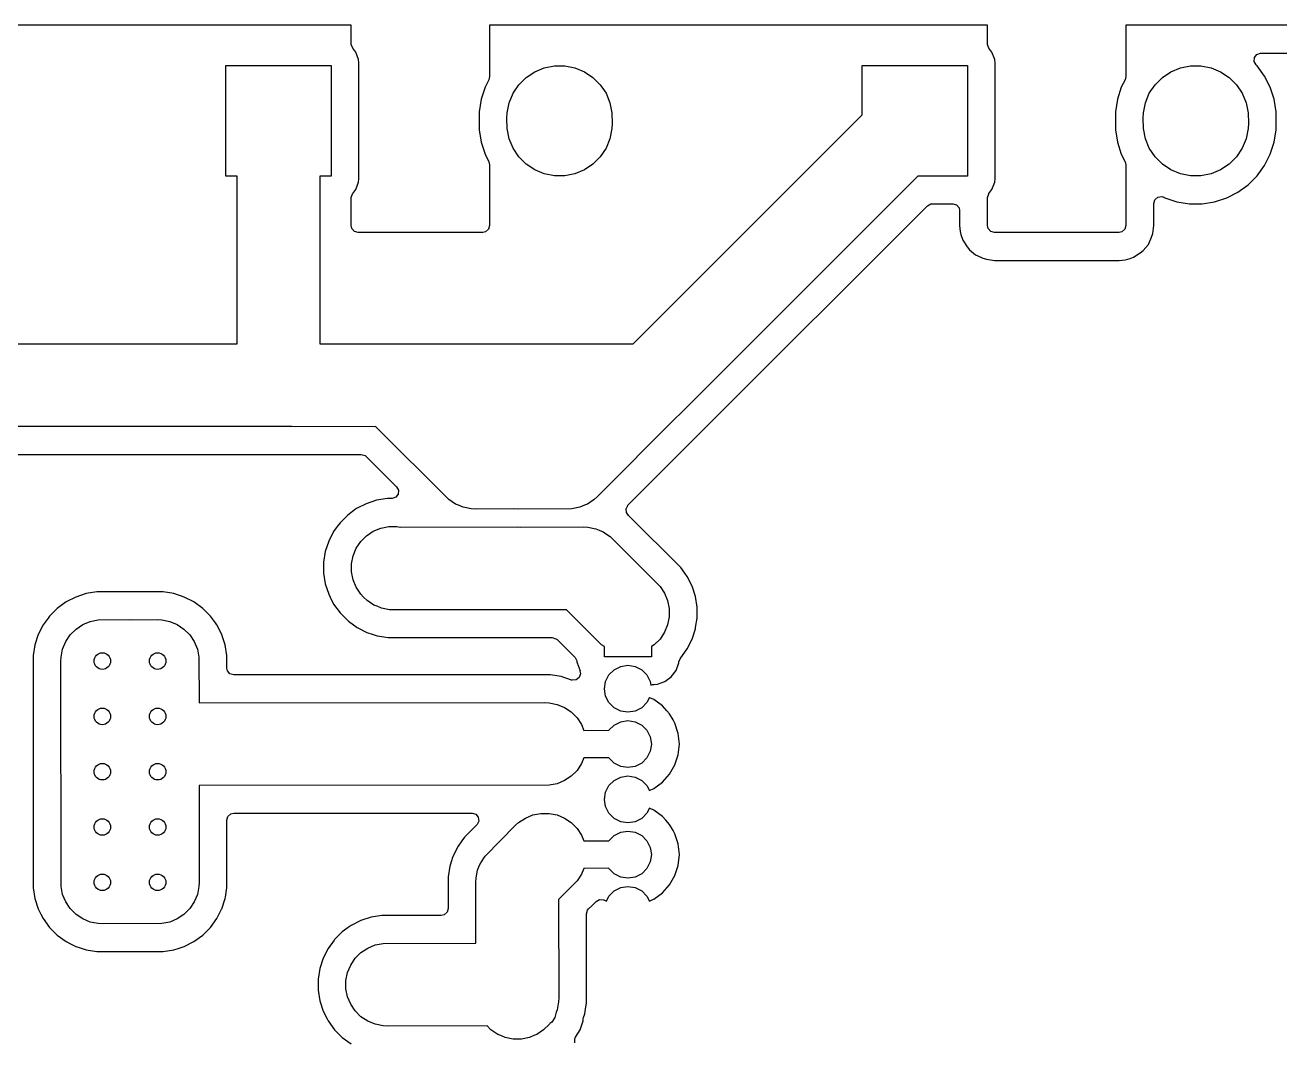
# Model space of a CAD drawing. Extents: x 180 to 322, y -217 to -139.
# Drawn here: x 244.1 to 266.78, y -178.87 to -160.5 of the extents above; entities that cross this region are included whole.
import ezdxf

# ---------------------------------------------------------------- set-up
doc = ezdxf.new("R2010")
doc.units = 0
doc.layers.add('BLACK', color=7, linetype='CONTINUOUS')

msp = doc.modelspace()

# ---------------------------------------------------------------- linework, layer by layer
at = {"layer": 'BLACK', "linetype": 'CONTINUOUS'}
for p, q in [((250, -160.5), (241, -160.5)), ((250, -160.840137), (250, -160.5)), ((261.5, -160.5), (252.5, -160.5)), ((252.5, -160.5), (252.5, -161.431489)), ((261.5, -160.840137), (261.5, -160.5)), ((267.750972, -160.5), (264, -160.5)), ((264, -160.5), (264, -161.431489)), ((250.000316, -160.848984), (250, -160.840137)), ((250.024733, -160.914448), (250.000316, -160.848984)), ((250.079546, -160.987669), (250.024733, -160.914448)), ((250.129841, -161.122517), (250.079546, -160.987669)), ((261.500316, -160.848984), (261.5, -160.840137)), ((261.524733, -160.914448), (261.500316, -160.848984)), ((261.579546, -160.987669), (261.524733, -160.914448)), ((261.629841, -161.122517), (261.579546, -160.987669)), ((266.366154, -161.030233), (266.431618, -161.005816)), ((266.431618, -161.005816), (266.440464, -161.0055)), ((266.440464, -161.0055), (267.1255, -161.0055)), ((247.73075, -163.23), (247.73075, -161.23)), ((247.73075, -161.23), (249.63575, -161.23)), ((249.63575, -161.23), (249.63575, -163.23)), ((250.136249, -161.182128), (250.129841, -161.122517)), ((250.13625, -163.277873), (250.136249, -161.182128)), ((253.486754, -161.271014), (253.669889, -161.234587)), ((253.669889, -161.234587), (253.856611, -161.234587)), ((253.856611, -161.234587), (254.039746, -161.271014)), ((259.23075, -162.122286), (259.23075, -161.23)), ((259.23075, -161.23), (261.13575, -161.23)), ((261.13575, -161.23), (261.13575, -163.23)), ((261.636249, -161.182128), (261.629841, -161.122517)), ((261.63625, -163.277873), (261.636249, -161.182128)), ((264.986754, -161.271014), (265.169889, -161.234587)), ((265.169889, -161.234587), (265.356611, -161.234587)), ((265.356611, -161.234587), (265.539746, -161.271014)), ((266.319298, -161.155858), (266.324282, -161.086166)), ((266.352783, -161.217181), (266.319298, -161.155858)), ((266.324282, -161.086166), (266.366154, -161.030233)), ((266.371536, -161.235934), (266.352783, -161.217181)), ((266.505966, -161.420961), (266.371536, -161.235934)), ((252.5, -161.431489), (252.486485, -161.487784)), ((253.026958, -161.57824), (253.15899, -161.446208)), ((253.15899, -161.446208), (253.314245, -161.34247)), ((253.314245, -161.34247), (253.486754, -161.271014)), ((254.039746, -161.271014), (254.212255, -161.34247)), ((254.212255, -161.34247), (254.36751, -161.446208)), ((254.36751, -161.446208), (254.499542, -161.57824)), ((264, -161.431489), (263.986485, -161.487784)), ((264.526958, -161.57824), (264.65899, -161.446208)), ((264.65899, -161.446208), (264.814245, -161.34247)), ((264.814245, -161.34247), (264.986754, -161.271014)), ((265.539746, -161.271014), (265.712255, -161.34247)), ((265.712255, -161.34247), (265.86751, -161.446208)), ((265.86751, -161.446208), (265.999542, -161.57824)), ((266.609799, -161.624744), (266.505966, -161.420961)), ((252.4167, -161.624744), (252.346028, -161.84225)), ((252.486485, -161.487784), (252.4167, -161.624744)), ((252.92322, -161.733495), (253.026958, -161.57824)), ((254.499542, -161.57824), (254.60328, -161.733495)), ((263.9167, -161.624744), (263.846028, -161.84225)), ((263.986485, -161.487784), (263.9167, -161.624744)), ((264.42322, -161.733495), (264.526958, -161.57824)), ((265.999542, -161.57824), (266.10328, -161.733495)), ((266.680471, -161.84225), (266.609799, -161.624744)), ((252.346028, -161.842253), (252.31025, -162.068146)), ((252.346028, -161.84225), (252.346028, -161.842253)), ((252.815337, -162.089139), (252.851764, -161.906004)), ((252.851764, -161.906004), (252.92322, -161.733495)), ((254.60328, -161.733495), (254.674736, -161.906004)), ((254.674736, -161.906004), (254.711163, -162.089139)), ((263.846028, -161.842253), (263.81025, -162.068146)), ((263.846028, -161.84225), (263.846028, -161.842253)), ((264.315337, -162.089139), (264.351764, -161.906004)), ((264.351764, -161.906004), (264.42322, -161.733495)), ((266.10328, -161.733495), (266.174736, -161.906004)), ((266.174736, -161.906004), (266.211163, -162.089139)), ((266.680471, -161.842251), (266.680471, -161.84225)), ((266.680472, -161.842255), (266.680471, -161.842251)), ((266.71625, -162.068146), (266.680472, -161.842255)), ((252.31025, -162.068146), (252.31025, -162.391853)), ((252.81075, -162.1825), (252.815337, -162.089139)), ((254.711163, -162.089139), (254.71575, -162.2775)), ((255.094673, -166.262733), (259.23075, -162.122286)), ((263.81025, -162.068146), (263.81025, -162.391853)), ((264.31075, -162.1825), (264.315337, -162.089139)), ((266.211163, -162.089139), (266.21575, -162.2775)), ((266.71625, -162.391854), (266.71625, -162.068146)), ((252.815337, -162.370861), (252.81075, -162.1825)), ((252.851764, -162.553996), (252.815337, -162.370861)), ((254.711163, -162.370861), (254.674736, -162.553996)), ((254.71575, -162.2775), (254.711163, -162.370861)), ((264.315337, -162.370861), (264.31075, -162.1825)), ((264.351764, -162.553996), (264.315337, -162.370861)), ((266.211163, -162.370861), (266.174736, -162.553996)), ((266.21575, -162.2775), (266.211163, -162.370861)), ((252.31025, -162.391853), (252.346028, -162.617746)), ((252.92322, -162.726505), (252.851764, -162.553996)), ((254.674736, -162.553996), (254.60328, -162.726505)), ((263.81025, -162.391853), (263.846028, -162.617746)), ((264.42322, -162.726505), (264.351764, -162.553996)), ((266.174736, -162.553996), (266.10328, -162.726505)), ((266.680472, -162.617745), (266.71625, -162.391854)), ((252.346028, -162.617746), (252.346028, -162.617749)), ((252.346028, -162.617749), (252.4167, -162.835255)), ((252.4167, -162.835255), (252.486485, -162.972214)), ((253.026958, -162.88176), (252.92322, -162.726505)), ((254.60328, -162.726505), (254.499542, -162.88176)), ((263.846028, -162.617746), (263.846028, -162.617749)), ((263.846028, -162.617749), (263.9167, -162.835255)), ((263.9167, -162.835255), (263.986485, -162.972214)), ((264.526958, -162.88176), (264.42322, -162.726505)), ((266.10328, -162.726505), (265.999542, -162.88176)), ((266.505967, -163.039038), (266.609798, -162.835258)), ((266.609798, -162.835258), (266.680472, -162.617745)), ((252.486485, -162.972214), (252.5, -163.028509)), ((252.5, -163.028509), (252.5, -164.126)), ((253.15899, -163.013792), (253.026958, -162.88176)), ((253.314245, -163.11753), (253.15899, -163.013792)), ((254.36751, -163.013792), (254.212255, -163.11753)), ((254.499542, -162.88176), (254.36751, -163.013792)), ((263.986485, -162.972214), (264, -163.028509)), ((264, -163.028509), (264, -164.126)), ((264.65899, -163.013792), (264.526958, -162.88176)), ((264.814245, -163.11753), (264.65899, -163.013792)), ((265.86751, -163.013792), (265.712255, -163.11753)), ((265.999542, -162.88176), (265.86751, -163.013792)), ((266.371536, -163.224066), (266.505967, -163.039038)), ((247.934046, -163.23), (247.73075, -163.23)), ((247.936458, -166.262899), (247.934046, -163.23)), ((249.63575, -163.23), (249.430493, -163.23)), ((249.430493, -163.23), (249.432907, -166.265108)), ((250.129841, -163.337483), (250.13625, -163.277873)), ((253.486754, -163.188986), (253.314245, -163.11753)), ((253.669889, -163.225413), (253.486754, -163.188986)), ((253.856611, -163.225413), (253.669889, -163.225413)), ((254.039746, -163.188986), (253.856611, -163.225413)), ((254.212255, -163.11753), (254.039746, -163.188986)), ((260.239356, -163.23), (255.93108, -167.54283)), ((261.13575, -163.23), (260.239356, -163.23)), ((261.629841, -163.337483), (261.63625, -163.277873)), ((264.986754, -163.188986), (264.814245, -163.11753)), ((265.169889, -163.225413), (264.986754, -163.188986)), ((265.356611, -163.225413), (265.169889, -163.225413)), ((265.539746, -163.188986), (265.356611, -163.225413)), ((265.712255, -163.11753), (265.539746, -163.188986)), ((266.209816, -163.385786), (266.371536, -163.224066)), ((250.024721, -163.545566), (250.079546, -163.472331)), ((250.079546, -163.472331), (250.129841, -163.337483)), ((261.524721, -163.545566), (261.579546, -163.472331)), ((261.579546, -163.472331), (261.629841, -163.337483)), ((266.024788, -163.520217), (266.209816, -163.385786)), ((250, -163.619861), (250.019685, -163.552822)), ((250, -164.126), (250, -163.619861)), ((250.019685, -163.552822), (250.024721, -163.545566)), ((260.414905, -163.766817), (260.476228, -163.733333)), ((260.476228, -163.733333), (260.502586, -163.730499)), ((260.502586, -163.730499), (260.8705, -163.730499)), ((260.8705, -163.730499), (260.937539, -163.750184)), ((261.5, -163.619861), (261.519685, -163.552822)), ((261.5, -164.126), (261.5, -163.619861)), ((261.519685, -163.552822), (261.524721, -163.545566)), ((264.5055, -163.724497), (264.525185, -163.657458)), ((264.5055, -164.126), (264.5055, -163.724497)), ((264.525185, -163.657458), (264.577989, -163.611703)), ((264.577989, -163.611703), (264.647147, -163.601759)), ((264.647147, -163.601759), (264.685795, -163.614012)), ((264.685795, -163.614012), (264.705494, -163.624049)), ((264.705494, -163.624049), (264.923001, -163.694721)), ((264.923001, -163.694721), (264.923002, -163.694721)), ((264.923002, -163.694721), (264.923005, -163.694722)), ((264.923005, -163.694722), (265.148896, -163.7305)), ((265.148896, -163.7305), (265.148897, -163.7305)), ((265.148897, -163.7305), (265.377603, -163.7305)), ((265.377603, -163.7305), (265.377604, -163.7305)), ((265.377604, -163.7305), (265.603495, -163.694722)), ((265.603495, -163.694722), (265.603498, -163.694721)), ((265.603498, -163.694721), (265.603499, -163.694721)), ((265.603499, -163.694721), (265.821005, -163.624049)), ((265.821005, -163.624049), (265.821005, -163.624048)), ((265.821005, -163.624048), (265.821008, -163.624048)), ((265.821008, -163.624048), (266.024788, -163.520217)), ((256.354579, -167.827145), (260.414905, -163.766817)), ((260.937539, -163.750184), (260.983294, -163.802988)), ((260.983294, -163.802988), (260.9945, -163.854499)), ((260.9945, -163.854499), (260.9945, -164.126)), ((250.011206, -164.177511), (250, -164.126)), ((250.056961, -164.230315), (250.011206, -164.177511)), ((252.480315, -164.193039), (252.427511, -164.238794)), ((252.5, -164.126), (252.480315, -164.193039)), ((260.9945, -164.126), (260.994501, -164.126009)), ((260.994501, -164.126009), (261.006052, -164.23345)), ((261.511206, -164.177511), (261.5, -164.126)), ((261.556961, -164.230315), (261.511206, -164.177511)), ((263.980315, -164.193039), (263.927511, -164.238794)), ((264, -164.126), (263.980315, -164.193039)), ((264.485024, -164.268416), (264.5055, -164.126)), ((250.124, -164.25), (250.056961, -164.230315)), ((252.376, -164.25), (250.124, -164.25)), ((252.427511, -164.238794), (252.376, -164.25)), ((261.006052, -164.23345), (261.006054, -164.233462)), ((261.006054, -164.233462), (261.01726, -164.284972)), ((261.01726, -164.284972), (261.051383, -164.387497)), ((261.051383, -164.387497), (261.051386, -164.387503)), ((261.051386, -164.387503), (261.129171, -164.508537)), ((261.624, -164.25), (261.556961, -164.230315)), ((263.876, -164.25), (261.624, -164.25)), ((263.927511, -164.238794), (263.876, -164.25)), ((264.405567, -164.466336), (264.465338, -164.335459)), ((264.465338, -164.335459), (264.485023, -164.26842)), ((264.485023, -164.26842), (264.485024, -164.268416)), ((261.129171, -164.508537), (261.129179, -164.508548)), ((261.129179, -164.508548), (261.174923, -164.56134)), ((261.174923, -164.56134), (261.174926, -164.561343)), ((261.174926, -164.561343), (261.17493, -164.561347)), ((261.17493, -164.561347), (261.283664, -164.655567)), ((264.137504, -164.698613), (264.258543, -164.620825)), ((264.258543, -164.620825), (264.311347, -164.57507)), ((264.311347, -164.57507), (264.405567, -164.466336)), ((261.283664, -164.655567), (261.283667, -164.655568)), ((261.283667, -164.655568), (261.283668, -164.655569)), ((261.283668, -164.655569), (261.377925, -164.698616)), ((261.377925, -164.698616), (261.414541, -164.715338)), ((261.414541, -164.715338), (261.48158, -164.735023)), ((261.48158, -164.735023), (261.481584, -164.735024)), ((261.481584, -164.735024), (261.624, -164.7555)), ((261.624, -164.7555), (261.624003, -164.7555)), ((261.624003, -164.7555), (263.87599, -164.7555)), ((263.87599, -164.7555), (263.876, -164.7555)), ((263.876, -164.7555), (263.983456, -164.743947)), ((263.983456, -164.743947), (264.034967, -164.732741)), ((264.034967, -164.732741), (264.074731, -164.719506)), ((264.074731, -164.719506), (264.137497, -164.698616)), ((264.137497, -164.698616), (264.137501, -164.698613)), ((264.137501, -164.698613), (264.137504, -164.698613)), ((239.779401, -166.265965), (247.936458, -166.262899)), ((249.432907, -166.265108), (250.75, -166.2625)), ((250.75, -166.2625), (250.82126, -166.266)), ((250.82126, -166.266), (255.094673, -166.262733)), ((255.880107, -167.589029), (254.44358, -169.03033)), ((255.93108, -167.54283), (255.880107, -167.589029)), ((248.927603, -167.758943), (239.46575, -167.7625)), ((249, -167.7625), (248.927603, -167.758943)), ((250.437214, -167.759653), (249, -167.7625)), ((251.761705, -169.079758), (250.437214, -167.759653)), ((254.999019, -169.182703), (256.354579, -167.827145)), ((239.564166, -168.263), (248.901583, -168.263)), ((248.901583, -168.263), (249.098416, -168.263)), ((249.098416, -168.263), (250.180664, -168.263)), ((250.180664, -168.263), (250.247703, -168.282685)), ((250.247703, -168.282685), (250.268345, -168.299319)), ((250.268345, -168.299319), (250.819345, -168.850319)), ((250.819345, -168.850319), (250.85283, -168.911642)), ((250.85283, -168.911642), (250.847846, -168.981334)), ((250.269969, -169.153617), (250.094594, -169.242976)), ((250.457173, -169.09279), (250.269969, -169.153617)), ((250.651578, -169.062), (250.457173, -169.09279)), ((250.731664, -169.062), (250.651578, -169.062)), ((250.74051, -169.061684), (250.731664, -169.062)), ((250.805974, -169.037267), (250.74051, -169.061684)), ((250.847846, -168.981334), (250.805974, -169.037267)), ((251.883952, -169.161441), (251.761705, -169.079758)), ((251.935283, -169.182703), (251.883952, -169.161441)), ((252.019787, -169.217706), (251.935283, -169.182703)), ((254.215467, -169.182703), (254.130963, -169.217706)), ((254.266798, -169.161441), (254.215467, -169.182703)), ((254.389045, -169.079758), (254.266798, -169.161441)), ((254.44358, -169.03033), (254.389045, -169.079758)), ((254.965251, -169.245666), (254.997864, -169.183875)), ((254.997864, -169.183875), (254.999019, -169.182703)), ((249.935351, -169.358674), (249.796174, -169.497851)), ((249.935352, -169.358674), (249.935351, -169.358674)), ((249.935354, -169.358672), (249.935352, -169.358674)), ((250.07739, -169.255476), (249.935354, -169.358672)), ((250.094594, -169.242976), (250.07739, -169.255476)), ((252.163987, -169.246389), (252.019787, -169.217706)), ((252.2375, -169.25), (252.163987, -169.246389)), ((252.93837, -169.246972), (252.2375, -169.25)), ((253, -169.25), (252.93837, -169.246972)), ((253.986763, -169.246389), (253, -169.25)), ((254.130963, -169.217706), (253.986763, -169.246389)), ((254.971221, -169.31528), (254.965251, -169.245666)), ((255.011429, -169.367436), (254.971221, -169.31528)), ((255.010941, -169.368008), (255.011429, -169.367436)), ((255.013661, -169.370331), (255.010941, -169.368008)), ((255.01388, -169.370615), (255.013661, -169.370331)), ((255.01464, -169.371167), (255.01388, -169.370615)), ((255.014644, -169.37117), (255.01464, -169.371167)), ((255.014646, -169.371172), (255.014644, -169.37117)), ((255.953828, -170.310354), (255.014646, -169.371172)), ((249.746485, -169.566241), (249.680476, -169.657094)), ((249.796172, -169.497854), (249.746485, -169.566241)), ((249.796174, -169.497852), (249.796172, -169.497854)), ((249.796174, -169.497851), (249.796174, -169.497852)), ((250.396453, -169.651059), (250.532287, -169.594794)), ((250.532287, -169.594794), (250.676487, -169.566111)), ((250.676487, -169.566111), (250.823513, -169.566111)), ((250.823513, -169.566111), (250.884816, -169.578305)), ((250.884816, -169.578305), (253, -169.575)), ((253, -169.575), (253.065489, -169.578216)), ((253.065489, -169.578216), (254.2, -169.575)), ((254.2, -169.575), (254.273513, -169.578611)), ((254.273513, -169.578611), (254.417713, -169.607294)), ((254.417713, -169.607294), (254.477768, -169.63217)), ((254.477768, -169.63217), (254.553548, -169.663559)), ((249.591117, -169.832469), (249.53029, -170.019673)), ((249.680476, -169.657094), (249.591117, -169.832469)), ((250.088559, -169.958953), (250.170242, -169.836705)), ((250.170242, -169.836705), (250.274205, -169.732742)), ((250.274205, -169.732742), (250.396453, -169.651059)), ((254.553548, -169.663559), (254.614907, -169.704558)), ((254.614907, -169.704558), (254.675795, -169.745242)), ((254.675795, -169.745242), (255.53033, -170.59467)), ((249.53029, -170.019673), (249.4995, -170.214077)), ((250.032294, -170.094787), (250.088559, -169.958953)), ((249.4995, -170.214077), (249.4995, -170.410922)), ((250.003611, -170.238987), (250.032294, -170.094787)), ((250.003611, -170.386013), (250.003611, -170.238987)), ((256.026895, -170.410922), (255.953828, -170.310354)), ((249.4995, -170.410922), (249.53029, -170.605326)), ((250.032294, -170.530213), (250.003611, -170.386013)), ((250.088559, -170.666047), (250.032294, -170.530213)), ((256.069523, -170.469594), (256.026895, -170.410922)), ((256.158882, -170.644969), (256.069523, -170.469594)), ((245.401578, -170.7495), (245.207173, -170.78029)), ((245.401583, -170.7495), (245.401578, -170.7495)), ((245.598417, -170.7495), (245.401583, -170.7495)), ((246.098417, -170.7495), (245.598417, -170.7495)), ((246.598417, -170.7495), (246.098417, -170.7495)), ((246.598422, -170.7495), (246.598417, -170.7495)), ((246.792826, -170.78029), (246.598422, -170.7495)), ((249.53029, -170.605326), (249.591117, -170.79253)), ((250.170242, -170.788295), (250.088559, -170.666047)), ((255.53033, -170.59467), (255.579758, -170.649205)), ((255.579758, -170.649205), (255.661441, -170.771453)), ((255.661441, -170.771453), (255.717706, -170.907287)), ((256.219709, -170.832173), (256.158882, -170.644969)), ((244.753741, -170.996485), (244.685354, -171.046172)), ((244.844594, -170.930476), (244.753741, -170.996485)), ((245.01997, -170.841117), (244.844594, -170.930476)), ((245.207173, -170.78029), (245.01997, -170.841117)), ((246.980029, -170.841117), (246.792826, -170.78029)), ((247.155405, -170.930476), (246.980029, -170.841117)), ((247.314646, -171.046172), (247.155405, -170.930476)), ((249.591117, -170.79253), (249.615874, -170.841117)), ((249.615874, -170.841117), (249.680476, -170.967905)), ((249.680476, -170.967905), (249.796172, -171.127146)), ((250.21967, -170.84283), (250.170242, -170.788295)), ((250.286705, -170.904758), (250.21967, -170.84283)), ((250.408952, -170.986441), (250.286705, -170.904758)), ((250.465217, -171.009746), (250.408952, -170.986441)), ((255.717706, -170.907287), (255.746389, -171.051487)), ((256.2505, -171.026578), (256.219709, -170.832173)), ((244.518514, -171.223422), (244.430476, -171.344594)), ((244.546172, -171.185354), (244.518514, -171.223422)), ((244.546174, -171.185352), (244.546172, -171.185354)), ((244.685351, -171.046174), (244.546174, -171.185351)), ((244.546174, -171.185351), (244.546174, -171.185352)), ((244.685352, -171.046174), (244.685351, -171.046174)), ((244.685354, -171.046172), (244.685352, -171.046174)), ((247.453828, -171.185354), (247.314646, -171.046172)), ((247.543578, -171.308884), (247.453828, -171.185354)), ((249.796172, -171.127146), (249.947855, -171.278829)), ((250.544787, -171.042706), (250.465217, -171.009746)), ((250.688987, -171.071389), (250.544787, -171.042706)), ((250.7625, -171.075), (250.688987, -171.071389)), ((252.931019, -171.071611), (250.7625, -171.075)), ((253, -171.075), (252.931019, -171.071611)), ((253.888127, -171.072481), (253, -171.075)), ((254.524205, -171.704758), (253.888127, -171.072481)), ((255.746389, -171.198513), (255.717706, -171.342713)), ((255.746389, -171.051487), (255.746389, -171.198513)), ((256.2234, -171.394523), (256.2505, -171.223422)), ((256.2505, -171.223422), (256.2505, -171.026578)), ((244.430476, -171.344594), (244.341117, -171.51997)), ((244.920242, -171.524205), (245.024205, -171.420242)), ((245.024205, -171.420242), (245.146452, -171.338559)), ((245.146452, -171.338559), (245.282286, -171.282295)), ((245.282286, -171.282295), (245.426487, -171.253611)), ((245.426487, -171.253611), (246, -171.25)), ((246, -171.25), (246.032045, -171.251574)), ((246.032045, -171.251574), (246.5, -171.25)), ((246.5, -171.25), (246.573513, -171.253611)), ((246.573513, -171.253611), (246.717714, -171.282295)), ((246.717714, -171.282295), (246.853548, -171.338559)), ((246.853548, -171.338559), (246.975795, -171.420242)), ((246.975795, -171.420242), (247.079758, -171.524205)), ((247.569523, -171.344594), (247.543578, -171.308884)), ((247.658882, -171.51997), (247.569523, -171.344594)), ((249.947855, -171.278829), (250.107095, -171.394524)), ((250.107095, -171.394524), (250.282474, -171.483884)), ((255.717706, -171.342713), (255.661441, -171.478547)), ((256.158884, -171.605026), (256.219709, -171.417826)), ((256.219709, -171.417826), (256.2234, -171.394523)), ((244.341117, -171.51997), (244.28029, -171.707173)), ((244.782295, -171.782286), (244.838559, -171.646452)), ((244.838559, -171.646452), (244.920242, -171.524205)), ((247.079758, -171.524205), (247.161441, -171.646452)), ((247.161441, -171.646452), (247.217705, -171.782286)), ((247.658882, -171.519972), (247.658882, -171.51997)), ((247.658884, -171.519975), (247.658882, -171.519972)), ((247.672864, -171.563), (247.658884, -171.519975)), ((247.719709, -171.707173), (247.672864, -171.563)), ((250.282474, -171.483884), (250.282476, -171.483884)), ((250.282476, -171.483884), (250.282479, -171.483886)), ((250.282479, -171.483886), (250.282477, -171.483886)), ((250.282477, -171.483886), (250.393547, -171.519974)), ((250.393547, -171.519974), (250.393548, -171.519974)), ((250.393548, -171.519974), (250.431203, -171.532209)), ((250.431203, -171.532209), (250.469673, -171.544709)), ((250.469673, -171.544709), (250.664078, -171.5755)), ((250.664078, -171.5755), (250.664083, -171.5755)), ((250.664083, -171.5755), (250.664084, -171.5755)), ((250.664084, -171.5755), (250.860917, -171.5755)), ((250.860917, -171.5755), (252.901583, -171.5755)), ((252.901583, -171.5755), (253.630664, -171.5755)), ((253.630664, -171.5755), (253.697703, -171.595185)), ((253.697703, -171.595185), (253.718345, -171.611819)), ((253.718345, -171.611819), (254.042977, -171.936451)), ((255.579758, -171.600795), (255.475795, -171.704758)), ((255.661441, -171.478547), (255.579758, -171.600795)), ((256.069524, -171.780405), (256.158884, -171.605026)), ((244.28029, -171.707173), (244.2495, -171.901577)), ((244.2495, -171.901577), (244.2495, -176.098422)), ((244.753611, -171.926487), (244.782295, -171.782286)), ((247.217705, -171.782286), (247.246389, -171.926487)), ((247.7505, -171.901577), (247.719709, -171.707173)), ((247.7505, -172.1255), (247.7505, -171.901577)), ((254.575, -171.738697), (254.524205, -171.704758)), ((254.575, -171.925), (254.575, -171.738697)), ((255.475795, -171.704758), (255.425, -171.738697)), ((255.425, -171.738697), (255.425, -171.925)), ((255.953828, -171.939646), (256.069524, -171.780405)), ((244.75, -172), (244.753611, -171.926487)), ((244.753611, -176.073513), (244.75, -172)), ((247.246389, -171.926487), (247.24917, -172.753433)), ((247.761706, -172.177011), (247.7505, -172.1255)), ((254.042977, -171.936451), (254.076462, -171.997774)), ((254.076462, -171.997774), (254.078585, -172.010877)), ((254.078585, -172.010877), (254.080907, -172.032479)), ((254.080907, -172.032479), (254.134303, -172.175641)), ((255.425, -171.925), (254.575, -171.925)), ((254.750191, -172.156168), (254.868668, -172.095801)), ((254.868668, -172.095801), (255, -172.075)), ((255, -172.075), (255.131332, -172.095801)), ((255.131332, -172.095801), (255.249809, -172.156168)), ((255.868796, -172.167331), (255.919091, -172.032483)), ((255.919091, -172.032483), (255.921414, -172.010875)), ((255.921414, -172.010875), (255.948151, -171.946327)), ((255.948151, -171.946327), (255.950757, -171.943431)), ((255.950664, -171.943351), (255.953825, -171.939649)), ((255.950757, -171.943431), (255.950664, -171.943351)), ((255.953825, -171.939648), (255.953828, -171.939646)), ((255.953825, -171.939649), (255.953825, -171.939648)), ((247.807461, -172.229815), (247.761706, -172.177011)), ((247.8745, -172.2495), (247.807461, -172.229815)), ((253.598417, -172.2495), (247.8745, -172.2495)), ((253.598422, -172.2495), (253.598417, -172.2495)), ((253.792828, -172.280291), (253.598422, -172.2495)), ((253.98255, -172.341936), (253.792828, -172.280291)), ((253.994507, -172.345171), (253.98255, -172.341936)), ((254.064199, -172.340188), (253.994507, -172.345171)), ((254.120134, -172.298317), (254.064199, -172.340188)), ((254.144552, -172.232854), (254.120134, -172.298317)), ((254.134303, -172.175641), (254.132271, -172.176398)), ((254.132271, -172.176398), (254.144552, -172.232854)), ((254.595801, -172.368668), (254.656168, -172.250191)), ((254.656168, -172.250191), (254.750191, -172.156168)), ((255.249809, -172.156168), (255.343832, -172.250191)), ((255.343832, -172.250191), (255.404199, -172.368668)), ((255.667331, -172.368796), (255.782546, -172.282546)), ((255.782546, -172.282546), (255.868796, -172.167331)), ((254.575, -172.5), (254.595801, -172.368668)), ((254.595801, -172.631332), (254.575, -172.5)), ((255.404199, -172.368668), (255.414297, -172.432427)), ((255.414297, -172.432427), (255.445433, -172.425499)), ((255.445433, -172.425499), (255.472872, -172.425499)), ((255.472872, -172.425499), (255.532483, -172.419091)), ((255.532483, -172.419091), (255.667331, -172.368796)), ((247.24917, -172.753433), (253.5, -172.75)), ((253.5, -172.75), (253.573513, -172.753611)), ((253.573513, -172.753611), (253.717714, -172.782295)), ((253.717714, -172.782295), (253.853548, -172.838559)), ((254.656168, -172.749809), (254.595801, -172.631332)), ((254.750191, -172.843832), (254.656168, -172.749809)), ((255.343832, -172.749809), (255.249809, -172.843832)), ((255.390238, -172.658731), (255.343832, -172.749809)), ((255.395, -172.662779), (255.390238, -172.658731)), ((255.465295, -172.694075), (255.395, -172.662779)), ((255.465299, -172.694078), (255.465295, -172.694075)), ((255.622692, -172.808431), (255.465299, -172.694078)), ((255.622693, -172.808432), (255.622692, -172.808431)), ((255.622694, -172.808433), (255.622693, -172.808432)), ((255.622697, -172.808435), (255.622694, -172.808433)), ((255.701882, -172.896381), (255.622697, -172.808435)), ((253.853548, -172.838559), (253.975795, -172.920242)), ((253.975795, -172.920242), (254.079758, -173.024205)), ((254.079758, -173.024205), (254.161441, -173.146452)), ((254.868668, -172.904199), (254.750191, -172.843832)), ((255, -172.925), (254.868668, -172.904199)), ((255.131332, -172.904199), (255, -172.925)), ((255.249809, -172.843832), (255.131332, -172.904199)), ((255.75287, -172.953008), (255.701882, -172.896381)), ((255.816202, -173.062703), (255.75287, -172.953008)), ((254.161441, -173.146452), (254.205352, -173.252464)), ((254.205352, -173.252464), (254.655721, -173.251067)), ((254.655721, -173.251067), (254.656168, -173.250191)), ((254.656168, -173.250191), (254.750191, -173.156168)), ((254.750191, -173.156168), (254.868668, -173.095801)), ((254.868668, -173.095801), (255, -173.075)), ((255, -173.075), (255.131332, -173.095801)), ((255.131332, -173.095801), (255.249809, -173.156168)), ((255.249809, -173.156168), (255.343832, -173.250191)), ((255.343832, -173.250191), (255.404199, -173.368668)), ((255.850142, -173.121488), (255.816202, -173.062703)), ((255.850143, -173.121489), (255.850142, -173.121488)), ((255.850143, -173.121491), (255.850143, -173.121489)), ((255.850144, -173.121492), (255.850143, -173.121491)), ((255.910262, -173.306518), (255.850144, -173.121492)), ((255.404199, -173.368668), (255.425, -173.5)), ((255.930598, -173.5), (255.910262, -173.306518)), ((255.404199, -173.631332), (255.343832, -173.749809)), ((255.425, -173.5), (255.404199, -173.631332)), ((255.850144, -173.878508), (255.910262, -173.693482)), ((255.910262, -173.693482), (255.930598, -173.5)), ((254.161441, -173.853548), (254.079758, -173.975795)), ((254.205237, -173.747812), (254.161441, -173.853548)), ((254.65444, -173.746419), (254.205237, -173.747812)), ((254.656168, -173.749809), (254.65444, -173.746419)), ((254.750191, -173.843832), (254.656168, -173.749809)), ((254.868668, -173.904199), (254.750191, -173.843832)), ((255, -173.925), (254.868668, -173.904199)), ((255.131332, -173.904199), (255, -173.925)), ((255.249809, -173.843832), (255.131332, -173.904199)), ((255.343832, -173.749809), (255.249809, -173.843832)), ((255.75287, -174.046992), (255.850144, -173.878508)), ((253.853548, -174.161441), (253.717714, -174.217705)), ((253.975795, -174.079758), (253.853548, -174.161441)), ((254.079758, -173.975795), (253.975795, -174.079758)), ((254.656168, -174.250191), (254.750191, -174.156168)), ((254.750191, -174.156168), (254.868668, -174.095801)), ((254.868668, -174.095801), (255, -174.075)), ((255, -174.075), (255.131332, -174.095801)), ((255.131332, -174.095801), (255.249809, -174.156168)), ((255.249809, -174.156168), (255.343832, -174.250191)), ((255.622692, -174.191569), (255.75287, -174.046992)), ((253.573513, -174.246389), (247.248231, -174.249863)), ((247.248231, -174.249863), (247.25, -176)), ((253.717714, -174.217705), (253.573513, -174.246389)), ((254.575, -174.5), (254.595801, -174.368668)), ((254.595801, -174.368668), (254.656168, -174.250191)), ((255.343832, -174.250191), (255.389437, -174.339697)), ((255.389437, -174.339697), (255.465299, -174.305922)), ((255.465299, -174.305922), (255.622692, -174.191569)), ((254.595801, -174.631332), (254.575, -174.5)), ((247.7505, -174.8745), (247.770185, -174.807461)), ((247.770185, -174.807461), (247.822989, -174.761706)), ((247.822989, -174.761706), (247.8745, -174.7505)), ((247.8745, -174.7505), (252.181663, -174.7505)), ((252.181663, -174.7505), (252.248702, -174.770185)), ((252.248702, -174.770185), (252.294457, -174.822989)), ((252.294457, -174.822989), (252.304401, -174.892147)), ((253.024205, -174.920242), (253.146453, -174.838559)), ((253.146453, -174.838559), (253.282287, -174.782294)), ((253.282287, -174.782294), (253.426487, -174.753611)), ((253.426487, -174.753611), (253.573513, -174.753611)), ((253.573513, -174.753611), (253.717713, -174.782294)), ((253.717713, -174.782294), (253.853547, -174.838559)), ((253.853547, -174.838559), (253.975795, -174.920242)), ((254.656168, -174.749809), (254.595801, -174.631332)), ((254.750191, -174.843832), (254.656168, -174.749809)), ((254.868668, -174.904199), (254.750191, -174.843832)), ((255.249809, -174.843832), (255.131332, -174.904199)), ((255.343832, -174.749809), (255.249809, -174.843832)), ((255.389437, -174.660302), (255.343832, -174.749809)), ((255.426966, -174.677011), (255.389437, -174.660302)), ((255.445704, -174.685354), (255.426966, -174.677011)), ((255.465299, -174.694078), (255.445704, -174.685354)), ((255.622692, -174.808431), (255.465299, -174.694078)), ((255.622693, -174.808432), (255.622692, -174.808431)), ((255.622694, -174.808433), (255.622693, -174.808432)), ((255.622697, -174.808435), (255.622694, -174.808433)), ((255.682181, -174.8745), (255.622697, -174.808435)), ((247.7505, -176.098422), (247.7505, -174.8745)), ((252.269344, -174.962181), (252.046175, -175.18535)), ((252.275376, -174.955703), (252.269344, -174.962181)), ((252.304401, -174.892147), (252.275376, -174.955703)), ((252.420242, -175.524205), (252.96967, -174.96967)), ((252.96967, -174.96967), (253.024205, -174.920242)), ((253.975795, -174.920242), (254.079758, -175.024205)), ((254.079758, -175.024205), (254.161441, -175.146453)), ((255, -174.925), (254.868668, -174.904199)), ((254.868668, -175.095801), (255, -175.075)), ((255.131332, -174.904199), (255, -174.925)), ((255, -175.075), (255.131332, -175.095801)), ((255.75287, -174.953008), (255.682181, -174.8745)), ((255.816202, -175.062703), (255.75287, -174.953008)), ((255.850142, -175.121488), (255.816202, -175.062703)), ((251.99884, -175.2505), (251.930476, -175.344594)), ((252.046172, -175.185354), (251.99884, -175.2505)), ((252.046174, -175.185351), (252.046172, -175.185354)), ((252.046175, -175.18535), (252.046174, -175.185351)), ((254.161441, -175.146453), (254.205353, -175.252464)), ((254.205353, -175.252464), (254.655721, -175.251067)), ((254.655721, -175.251067), (254.656168, -175.250191)), ((254.656168, -175.250191), (254.750191, -175.156168)), ((254.750191, -175.156168), (254.868668, -175.095801)), ((255.131332, -175.095801), (255.249809, -175.156168)), ((255.249809, -175.156168), (255.343832, -175.250191)), ((255.343832, -175.250191), (255.404199, -175.368668)), ((255.850143, -175.121489), (255.850142, -175.121488)), ((255.850143, -175.121491), (255.850143, -175.121489)), ((255.850144, -175.121492), (255.850143, -175.121491)), ((255.910262, -175.306518), (255.850144, -175.121492)), ((255.930598, -175.5), (255.910262, -175.306518)), ((251.841117, -175.519969), (251.825167, -175.569059)), ((251.930476, -175.344594), (251.841117, -175.519969)), ((252.338559, -175.646452), (252.420242, -175.524205)), ((255.404199, -175.368668), (255.425, -175.5)), ((255.425, -175.5), (255.404199, -175.631332)), ((255.910262, -175.693482), (255.930598, -175.5)), ((251.78029, -175.707173), (251.7495, -175.901577)), ((251.81687, -175.594596), (251.78029, -175.707173)), ((251.816871, -175.594594), (251.81687, -175.594596)), ((251.825167, -175.569059), (251.816871, -175.594594)), ((252.282294, -175.782287), (252.319346, -175.692836)), ((252.319346, -175.692836), (252.338559, -175.646452)), ((254.205238, -175.747812), (254.161441, -175.853547)), ((254.65444, -175.746419), (254.205238, -175.747812)), ((254.656168, -175.749809), (254.65444, -175.746419)), ((254.750191, -175.843832), (254.656168, -175.749809)), ((255.343832, -175.749809), (255.249809, -175.843832)), ((255.404199, -175.631332), (255.343832, -175.749809)), ((255.850144, -175.878508), (255.910262, -175.693482)), ((251.7495, -175.901577), (251.7495, -176.4755)), ((252.25, -176), (252.253611, -175.926487)), ((252.253611, -175.926487), (252.254853, -175.920242)), ((252.254853, -175.920242), (252.282294, -175.782287)), ((254.079758, -175.975795), (253.747032, -176.311613)), ((254.161441, -175.853547), (254.079758, -175.975795)), ((254.868668, -175.904199), (254.750191, -175.843832)), ((255, -175.925), (254.868668, -175.904199)), ((255.131332, -175.904199), (255, -175.925)), ((255.249809, -175.843832), (255.131332, -175.904199)), ((255.75287, -176.046992), (255.850144, -175.878508)), ((244.2495, -176.098422), (244.28029, -176.292826)), ((244.782295, -176.217714), (244.753611, -176.073513)), ((247.246389, -176.073513), (247.217705, -176.217714)), ((247.25, -176), (247.246389, -176.073513)), ((247.723249, -176.270478), (247.7505, -176.098422)), ((252.251839, -177.100843), (252.25, -176)), ((254.656168, -176.250191), (254.750191, -176.156168)), ((254.750191, -176.156168), (254.868668, -176.095801)), ((254.868668, -176.095801), (255, -176.075)), ((255, -176.075), (255.131332, -176.095801)), ((255.131332, -176.095801), (255.249809, -176.156168)), ((255.249809, -176.156168), (255.343832, -176.250191)), ((255.465299, -176.305922), (255.622692, -176.191569)), ((255.622692, -176.191569), (255.75287, -176.046992)), ((244.28029, -176.292826), (244.341117, -176.480029)), ((244.838559, -176.353548), (244.782295, -176.217714)), ((244.920242, -176.475795), (244.838559, -176.353548)), ((247.161441, -176.353548), (247.079758, -176.475795)), ((247.217705, -176.217714), (247.161441, -176.353548)), ((247.658884, -176.480025), (247.719709, -176.292826)), ((247.719709, -176.292826), (247.723249, -176.270478)), ((253.747032, -176.311613), (253.75, -178.0875)), ((254.286819, -176.481655), (254.345315, -176.423159)), ((254.345315, -176.423159), (254.424518, -176.343955)), ((254.424518, -176.343955), (254.48584, -176.310472)), ((254.48584, -176.310472), (254.555532, -176.315456)), ((254.555532, -176.315456), (254.562632, -176.318357)), ((254.562632, -176.318357), (254.610562, -176.339697)), ((254.610562, -176.339697), (254.656168, -176.250191)), ((255.343832, -176.250191), (255.389437, -176.339696)), ((255.389437, -176.339696), (255.451824, -176.31192)), ((255.451824, -176.31192), (255.465297, -176.305923)), ((255.465297, -176.305923), (255.465297, -176.305922)), ((255.465297, -176.305922), (255.465299, -176.305922)), ((244.341117, -176.480029), (244.389912, -176.575794)), ((244.389912, -176.575794), (244.430476, -176.655405)), ((244.430476, -176.655405), (244.546172, -176.814646)), ((245.024205, -176.579758), (244.920242, -176.475795)), ((245.146452, -176.661441), (245.024205, -176.579758)), ((245.282286, -176.717705), (245.146452, -176.661441)), ((246.853548, -176.661441), (246.717714, -176.717705)), ((246.975795, -176.579758), (246.853548, -176.661441)), ((247.079758, -176.475795), (246.975795, -176.579758)), ((247.453828, -176.814646), (247.569524, -176.655405)), ((247.569524, -176.655405), (247.655603, -176.486463)), ((247.655603, -176.486463), (247.658882, -176.480029)), ((247.658882, -176.480029), (247.658883, -176.480026)), ((247.658883, -176.480026), (247.658884, -176.480025)), ((250.357173, -176.63029), (250.16997, -176.691117)), ((250.551578, -176.5995), (250.357173, -176.63029)), ((251.6255, -176.5995), (250.551578, -176.5995)), ((251.677011, -176.588294), (251.6255, -176.5995)), ((251.729815, -176.542539), (251.677011, -176.588294)), ((251.7495, -176.4755), (251.729815, -176.542539)), ((254.2505, -176.569336), (254.270185, -176.502297)), ((254.2505, -178.185922), (254.2505, -176.569336)), ((254.270185, -176.502297), (254.286819, -176.481655)), ((244.546172, -176.814646), (244.685354, -176.953828)), ((245.426487, -176.746389), (245.282286, -176.717705)), ((245.5, -176.75), (245.426487, -176.746389)), ((246.573513, -176.746389), (245.5, -176.75)), ((246.717714, -176.717705), (246.573513, -176.746389)), ((247.314646, -176.953828), (247.453828, -176.814646)), ((249.835351, -176.896174), (249.696174, -177.035351)), ((249.835352, -176.896174), (249.835351, -176.896174)), ((249.835354, -176.896172), (249.835352, -176.896174)), ((249.941109, -176.819336), (249.835354, -176.896172)), ((249.994594, -176.780476), (249.941109, -176.819336)), ((250.16997, -176.691117), (249.994594, -176.780476)), ((244.685354, -176.953828), (244.844595, -177.069524)), ((244.844595, -177.069524), (244.927455, -177.111743)), ((244.927455, -177.111743), (245.01997, -177.158882)), ((246.980025, -177.158884), (247.155405, -177.069524)), ((247.155405, -177.069524), (247.314646, -176.953828)), ((249.688311, -177.046174), (249.580476, -177.194594)), ((249.696172, -177.035354), (249.688311, -177.046174)), ((249.696174, -177.035352), (249.696172, -177.035354)), ((249.696174, -177.035351), (249.696174, -177.035352)), ((250.432286, -177.132295), (250.576487, -177.103611)), ((250.576487, -177.103611), (252.251839, -177.100843)), ((245.01997, -177.158882), (245.019972, -177.158882)), ((245.019972, -177.158882), (245.019975, -177.158884)), ((245.019975, -177.158884), (245.101432, -177.185351)), ((245.101432, -177.185351), (245.207173, -177.219709)), ((245.207173, -177.219709), (245.401578, -177.2505)), ((245.401578, -177.2505), (245.401583, -177.2505)), ((245.401583, -177.2505), (246.598422, -177.2505)), ((246.598422, -177.2505), (246.792826, -177.219709)), ((246.792826, -177.219709), (246.870118, -177.194595)), ((246.870118, -177.194595), (246.980025, -177.158884)), ((249.580476, -177.194594), (249.491117, -177.36997)), ((250.070242, -177.374205), (250.174205, -177.270242)), ((250.174205, -177.270242), (250.296452, -177.188559)), ((250.296452, -177.188559), (250.432286, -177.132295)), ((249.43029, -177.557173), (249.3995, -177.751577)), ((249.491117, -177.36997), (249.43029, -177.557173)), ((249.932295, -177.632286), (249.988559, -177.496452)), ((249.988559, -177.496452), (250.070242, -177.374205)), ((249.3995, -177.751577), (249.3995, -177.948422)), ((249.903611, -177.776487), (249.932295, -177.632286)), ((249.903611, -177.923513), (249.903611, -177.776487)), ((249.3995, -177.948422), (249.43029, -178.142826)), ((249.932295, -178.067714), (249.903611, -177.923513)), ((249.43029, -178.142826), (249.491117, -178.330029)), ((249.988559, -178.203548), (249.932295, -178.067714)), ((250.070242, -178.325795), (249.988559, -178.203548)), ((253.746389, -178.161013), (253.717706, -178.305213)), ((253.75, -178.0875), (253.746389, -178.161013)), ((254.219709, -178.380327), (254.239907, -178.252799)), ((254.239907, -178.252799), (254.2505, -178.185922)), ((249.491117, -178.330029), (249.562784, -178.470683)), ((249.562784, -178.470683), (249.580476, -178.505405)), ((250.174205, -178.429758), (250.070242, -178.325795)), ((250.296452, -178.511441), (250.174205, -178.429758)), ((253.68097, -178.445671), (253.626777, -178.526777)), ((253.7, -178.35), (253.68097, -178.445671)), ((253.717706, -178.305213), (253.7, -178.347958)), ((253.7, -178.347958), (253.7, -178.35)), ((254.189999, -178.502797), (254.19328, -178.470677)), ((254.19328, -178.470677), (254.198704, -178.444971)), ((254.198704, -178.444971), (254.219709, -178.380327)), ((249.580476, -178.505405), (249.696172, -178.664646)), ((249.696172, -178.664646), (249.835354, -178.803828)), ((250.432286, -178.567705), (250.296452, -178.511441)), ((250.576487, -178.596389), (250.432286, -178.567705)), ((250.65, -178.6), (250.576487, -178.596389)), ((252.452719, -178.597022), (250.65, -178.6)), ((252.524205, -178.667258), (252.452719, -178.597022)), ((252.646452, -178.748941), (252.524205, -178.667258)), ((253.475795, -178.667258), (253.353548, -178.748941)), ((253.579758, -178.563295), (253.475795, -178.667258)), ((253.585915, -178.554079), (253.579758, -178.563295)), ((253.626777, -178.526777), (253.585915, -178.554079)), ((254.053785, -178.800702), (254.134814, -178.669334)), ((254.134814, -178.669334), (254.189999, -178.502797)), ((249.835354, -178.803828), (249.994595, -178.919524)), ((252.702717, -178.772246), (252.646452, -178.748941)), ((252.782287, -178.805206), (252.702717, -178.772246)), ((252.926487, -178.833889), (252.782287, -178.805206)), ((253.073513, -178.833889), (252.926487, -178.833889)), ((253.217713, -178.805206), (253.073513, -178.833889)), ((253.297283, -178.772246), (253.217713, -178.805206)), ((253.353548, -178.748941), (253.297283, -178.772246)), ((254.040102, -178.831717), (254.053785, -178.800702)), ((254.040606, -178.901585), (254.040102, -178.831717))]:
    msp.add_line(p, q, dxfattribs=at)
at = {"layer": 'BLACK'}
for centre in [(245.5, -172), (246.5, -172), (245.5, -173), (246.5, -173), (245.5, -174), (246.5, -174), (245.5, -175), (246.5, -175), (245.5, -176), (246.5, -176)]:
    msp.add_circle(centre, 0.15, dxfattribs=at)

doc.saveas('drawing.dxf')
